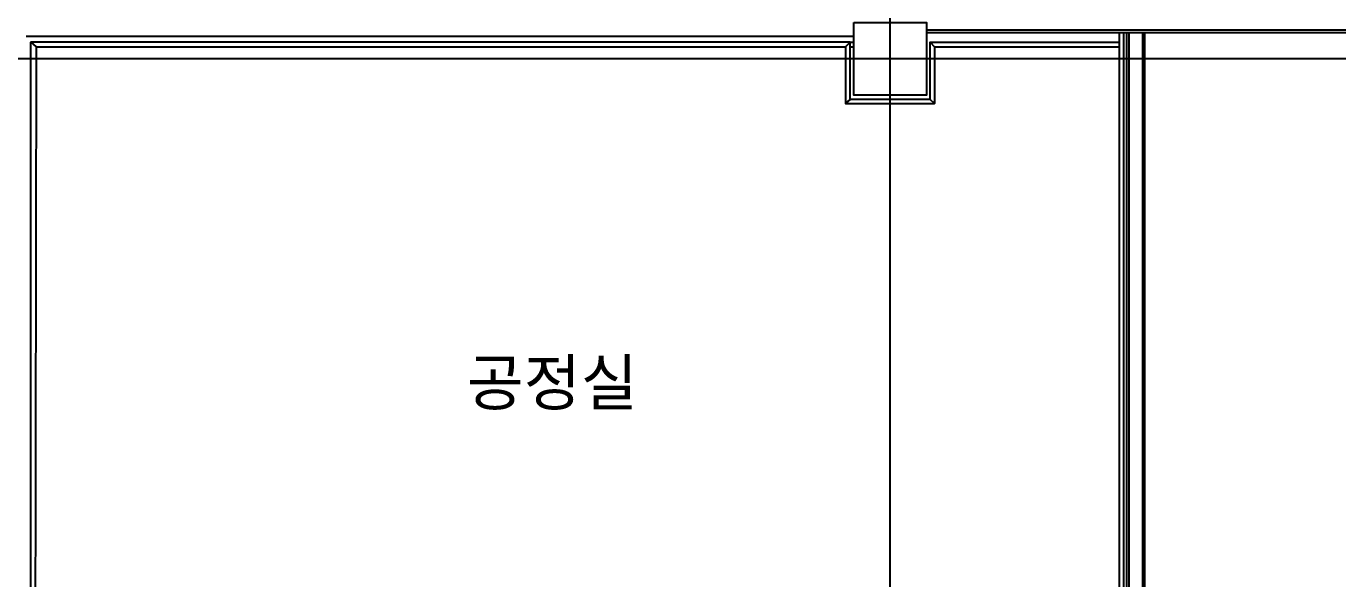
# Model space of a CAD drawing. Header units: metres. Extents: x 630750 to 860239, y 578133 to 726633.
# Drawn here: x 708704 to 723128, y 678591 to 684668 of the extents above; entities that cross this region are included whole.
import ezdxf

# ---------------------------------------------------------------- set-up
doc = ezdxf.new("R2010")
doc.units = ezdxf.units.M
doc.linetypes.add('업무시설_xr-base$0$CONTINOUS', pattern=[0])
doc.layers.add('A-CEN-1', color=1, linetype='Continuous', plot=False)
for name, color, linetype in [('A-CON', 2, 'Continuous'), ('A-TXT-S', 3, 'Continuous'), ('A-WAL-DW', 7, 'Continuous'), ('KUK-WALL-DRYWALL', 4, 'Continuous'), ('KUK-WALL-FIN 1', 30, 'Continuous'), ('KUK-WINDOW', 4, 'Continuous'), ('우레탄판넬', 3, 'Continuous')]:
    doc.layers.add(name, color=color, linetype=linetype)
doc.styles.add('돋움', font='')
doc.styles.get('돋움').set_extended_font_data('Dotum')

msp = doc.modelspace()

# ---------------------------------------------------------------- linework, layer by layer
at = {"layer": 'A-CEN-1', "linetype": 'Continuous', "ltscale": 0.1}
msp.add_line((718204.4, 656842.8, 0), (718204.4, 706258.8, 0), dxfattribs=at)
at = {"layer": 'A-CEN-1', "linetype": 'Continuous'}
msp.add_line((795684.4, 684310.2, 0), (657202.6, 684310.2, 0), dxfattribs=at)
at = {"layer": 'A-CON', "elevation": 0}
msp.add_lwpolyline([(717804.4, 684710.2), (718604.4, 684710.2), (718604.4, 683910.2), (717804.4, 683910.2)], close=True, dxfattribs=at)
at = {"layer": 'A-WAL-DW'}
msp.add_line((708704.4, 684560.2, 0), (717804.4, 684560.2, 0), dxfattribs=at)
at = {"layer": 'KUK-WALL-DRYWALL'}
for p, q in [((720829.4, 684595.2, 0), (720829.4, 677465.5)), ((720979.4, 684595.2), (720979.4, 677465.5))]:
    msp.add_line(p, q, dxfattribs=at)
at = {"layer": 'KUK-WALL-FIN 1'}
for p, q in [((720804.4, 684595.2), (720804.4, 677475.5)), ((721004.4, 684595.2), (721004.4, 677475.5))]:
    msp.add_line(p, q, dxfattribs=at)
at = {"layer": 'KUK-WINDOW', "linetype": '업무시설_xr-base$0$CONTINOUS'}
for points in [[(727704.4, 684625.2), (718604.4, 684625.2)], [(727704.4, 684595.2), (718604.4, 684595.2)]]:
    msp.add_lwpolyline(points, dxfattribs=at)
at = {"layer": '우레탄판넬'}
for p, q in [((717764.4, 684491.8, 0), (717804.4, 684491.8, 0)), ((717764.4, 684441.8, 0), (717804.4, 684441.8, 0)), ((718644.4, 684491.8, 0), (720724.4, 684491.8)), ((718694.4, 684441.8, 0), (720724.4, 684441.8))]:
    msp.add_line(p, q, dxfattribs=at)
msp.add_lwpolyline([(720724.4, 684595.2), (720724.4, 677710.2), (720774.4, 677710.2), (720774.4, 684595.2)], close=True, dxfattribs=at)
at = {"layer": '우레탄판넬', "elevation": 0}
for points in [[(708814.4, 684441.8), (717714.4, 684441.8), (717764.4, 684491.8), (708754.4, 684491.8)], [(708814.4, 684441.8), (708804.4, 677710.2), (708754.4, 677660.2), (708754.4, 684491.8)], [(717714.4, 684441.8), (717714.4, 683818.6), (717764.4, 683860.2), (717764.4, 684491.8)], [(718694.4, 684441.8), (718694.4, 683818.6), (718644.4, 683860.2), (718644.4, 684491.8)], [(718644.4, 683860.2), (717764.4, 683860.2), (717714.4, 683818.6), (718694.4, 683818.6)]]:
    msp.add_lwpolyline(points, close=True, dxfattribs=at)

# ---------------------------------------------------------------- texts
at = {"layer": 'A-TXT-S', "color": 3, "style": '돋움'}
msp.add_text('공정실', height=500, dxfattribs=at).set_placement((713548.9, 680499.8, 0))

doc.saveas('drawing.dxf')
